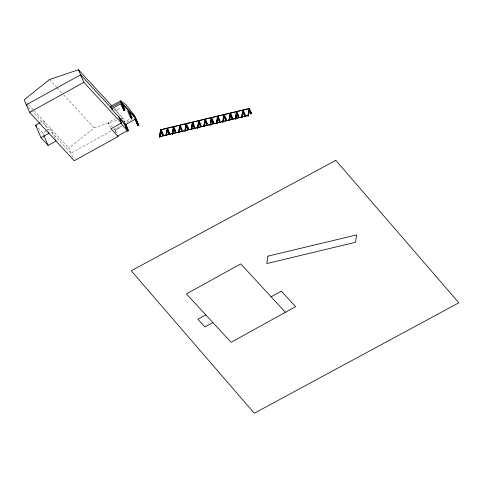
<?xml version="1.0" encoding="UTF-8"?>
<svg xmlns="http://www.w3.org/2000/svg" width="483" height="483" viewBox="0 0 483 483"><rect width="100%" height="100%" fill="white"/><g stroke="black" fill="none" stroke-linecap="round" stroke-linejoin="round"><path stroke-width="0.36" stroke-dasharray="2.42 1.81" d="M72.758 157.331L68.828 148.196L94.191 127.904L117.478 120.062M40.222 122.591L43.512 120.768L47.449 129.903M38.151 127.88L42.709 132.819L46 130.996M46.658 130.633L50.6 128.448L55.128 138.959M114.151 109.11L115.986 110.432L121.082 107.612M110.625 128.17L108.192 122.519L115.666 118.383M115.986 110.432L124.747 121.927L130.476 118.758M110.897 131.147L70.989 153.22L32.427 111.44M113.511 129.698L121.36 125.357M126.534 122.489L134.039 118.341M121.378 126.25L114.93 129.818L116.282 132.958M113.964 128.774L115.328 130.247L121.776 126.679M121.71 118.637L123.123 118.16L124.747 121.927M114.465 108.784L123.123 118.16M108.192 122.519L112.044 126.691M49.514 79.502L56.62 87.206M57.127 87.755L61.697 92.7M63.732 94.903L94.191 127.904M26.698 102.553L28.225 104.207M28.739 104.763L33.834 110.281M34.341 110.836L68.828 148.196M28.352 107.027L31.92 110.891M115.328 130.247L116.681 133.386M42.709 132.819L43.567 134.799"/><path stroke-width="0.72" d="M163.139 134.105L163.012 134.95L162.511 135.077L162.632 134.226L163.139 134.105L161.244 129.71M167.293 129.595L167.547 128.2L169.442 132.596L169.316 133.441L168.815 133.562L168.935 132.716L167.046 128.321L165.959 135.699L166.46 135.578L167.529 129.855M173.596 128.08L173.85 126.691L175.746 131.086L175.619 131.931L175.118 132.052L175.238 131.207L173.349 126.812L172.262 134.189L172.763 134.069L173.832 128.345L174.146 128.508L173.331 128.466L172.262 134.189M180.153 125.182L182.049 129.577L181.922 130.422L181.421 130.543L181.542 129.698L179.652 125.302L178.565 132.68L179.066 132.559L180.141 126.836L180.449 126.999L179.634 126.957L178.565 132.68M186.456 123.672L188.352 128.067L188.225 128.913L187.724 129.033L187.851 128.188L185.955 123.793L184.868 131.171L185.369 131.05L186.444 125.326L186.752 125.489L185.937 125.447L184.868 131.171M192.765 122.163L194.655 126.558L194.534 127.403L194.027 127.524L194.154 126.679L192.258 122.284L191.171 129.661L191.679 129.541L192.747 123.817L193.055 123.98L192.24 123.938L191.171 129.661M197.982 128.031L199.068 120.647L200.958 125.049L200.837 125.894L200.33 126.015L200.457 125.169L198.561 120.768L197.475 128.152L197.982 128.031L199.05 122.308M205.372 119.138L207.261 123.539L207.141 124.385L206.633 124.505L206.76 123.66L204.864 119.259L203.778 126.643L204.285 126.522L205.353 120.798M211.675 117.629L213.564 122.024L213.444 122.875L212.937 122.996L213.063 122.145L211.168 117.749L210.081 125.133L210.588 125.012L211.657 119.283L211.149 119.404L210.081 125.133M217.978 116.119L219.874 120.515L219.747 121.366L219.24 121.487L219.367 120.635L217.471 116.24L216.384 123.624L216.891 123.503L217.96 117.774L217.459 117.894L216.384 123.624M224.281 114.61L226.177 119.005L226.05 119.856L225.543 119.977L225.67 119.126L223.78 114.731L222.693 122.114L223.194 121.994L224.263 116.264L223.762 116.385L222.693 122.114M232.48 117.496L232.353 118.341L231.852 118.462L231.973 117.617L232.48 117.496L230.584 113.1M236.887 111.591L238.783 115.986L238.656 116.832L238.155 116.952L238.276 116.107L236.386 111.712L235.299 119.09L235.801 118.969L236.869 113.245L236.368 113.366L235.299 119.09M245.086 114.477L244.959 115.322L244.458 115.443L244.579 114.598L245.086 114.477L243.191 110.082M161.225 131.364L160.157 137.094L159.656 137.214L159.42 136.665L160.688 129.71L249.439 108.446L251.389 112.968L251.263 113.813L250.762 113.934L250.882 113.088L248.993 108.693L247.906 116.071L248.407 115.95L249.482 110.227L248.974 110.347L247.906 116.071M159.475 136.792L160.688 129.71M160.102 135.977L160.356 134.582M160.61 133.193L160.863 131.799M166.279 135.162L167.04 130.984M173.343 129.474L172.763 134.069M179.646 127.965L179.066 132.559M185.955 126.455L185.369 131.05M192.258 124.946L191.679 129.541M204.738 122.622L204.285 126.522M211.041 121.112L210.588 125.012M217.598 118.208L216.891 123.503M223.901 116.699L223.194 121.994M230.204 115.189L229.497 120.484L228.996 120.605L230.083 113.221L232.353 118.341M236.507 113.68L235.801 118.969M242.43 114.26L242.104 117.46L241.603 117.58L242.689 110.202L244.959 115.322M248.479 114.139L249.113 110.661M159.656 137.214L160.724 131.485L162.511 135.077M165.959 135.699L167.027 129.975L168.815 133.562M197.475 128.152L198.543 122.428L200.33 126.015M203.778 126.643L204.846 120.919L206.633 124.505M228.996 120.605L230.065 114.876L230.566 114.755L229.497 120.484M241.603 117.58L242.671 111.857L244.458 115.443M242.104 117.46L243.172 111.736M29.56 112.358L83.855 82.321L121.396 122.99L110.897 128.798L118.033 136.532L74.237 160.754L29.56 112.358L24.15 99.794L49.514 79.502L78.445 69.757L111.929 106.031M55.424 139.641L56.01 141.012L48.119 145.377L41.031 137.697L35.621 125.133L39.564 122.954M41.031 137.697L48.922 133.332L48.33 131.962M138.724 125.085L135.717 118.474L134.902 118.921L137.607 125.206L137.909 125.532L138.724 125.085L134.938 116.288L126.178 104.793L120.672 100.832L110.474 106.471L111.561 108.983L125.828 124.439L128.532 130.718L127.705 131.177L120.865 123.286M111.018 107.727L121.209 102.088L135.475 117.544M111.561 108.983L120.937 103.797L124.101 110.571L124.916 110.124L122.211 103.839L128.49 110.643L131.195 116.922L132.119 117.924L131.304 118.377L130.38 117.375L127.675 111.09L128.49 110.643M120.937 103.797L123.642 110.076L124.457 109.623L124.916 110.124M130.38 117.375L131.195 116.922M125.828 124.439L135.204 119.253L137.909 125.532M117.635 136.097L128.134 130.289L128.532 130.718M137.607 125.206L138.422 124.753M205.794 314.904L197.903 319.269L204.991 326.949L212.882 322.584M271.132 296.834L281.329 291.201L295.596 306.657L231.109 342.326L186.432 293.93L240.727 263.893L285.405 312.296M249.494 108.572L160.736 129.836L163.012 134.95M173.331 128.466L173.832 128.345M179.634 126.957L180.141 126.836M185.937 125.447L186.444 125.326M198.857 122.591L199.358 122.471M205.16 121.082L205.667 120.961M211.149 119.404L211.971 119.452M217.459 117.894L218.274 117.943M223.762 116.385L224.577 116.433M230.065 114.876L230.88 114.918M168.935 132.716L169.442 132.596M175.238 131.207L175.746 131.086M181.542 129.698L182.049 129.577M187.851 128.188L188.352 128.067M194.154 126.679L194.655 126.558M200.457 125.169L200.958 125.049M206.76 123.66L207.261 123.539M213.063 122.145L213.564 122.024M219.367 120.635L219.874 120.515M225.67 119.126L226.177 119.005M238.276 116.107L238.783 115.986M250.882 113.088L251.389 112.968M160.887 136.315L246.71 115.757M160.205 136.617L248.232 115.534L248.407 115.95M248.974 110.347L250.762 113.934M236.368 113.366L238.155 116.952M135.717 118.474L129.414 111.645L132.119 117.924M134.902 118.921L135.204 119.253M123.642 110.076L124.101 110.571M112.545 109.381L80.607 74.78L26.311 104.817L27.332 105.922M125 124.898L119.084 118.069M35.621 125.133L36.636 126.232M250.381 111.76L251.263 113.813M237.183 113.408L238.656 116.832M230.373 115.039L231.852 118.462M225.163 117.798L226.05 119.856M224.07 116.554L225.543 119.977M218.57 118.625L219.747 121.366M217.767 118.063L219.24 121.487M212.26 120.134L213.444 122.875M211.463 119.573L212.937 122.996M192.554 124.101L194.027 127.524M186.251 125.61L187.724 129.033M179.948 127.12L181.421 130.543M173.645 128.629L175.118 132.052M168.724 132.076L169.316 133.441M130.495 116.494L131.304 118.377M120.672 100.832L124.457 109.623M128.134 130.289L125.429 124.01L124.608 124.463L127.313 130.748M125.272 125.526L127.705 131.177M118.691 116.711L121.396 122.99M117.49 135.27L118.033 136.532M78.445 69.757L83.855 82.321M43.85 135.463L48.119 145.377M267.884 256.165L266.797 263.549L355.554 242.291L356.641 234.907L267.884 256.165M335.782 160.338L131.225 270.794L254.293 413.243L458.85 302.787L335.782 160.338"/></g></svg>
